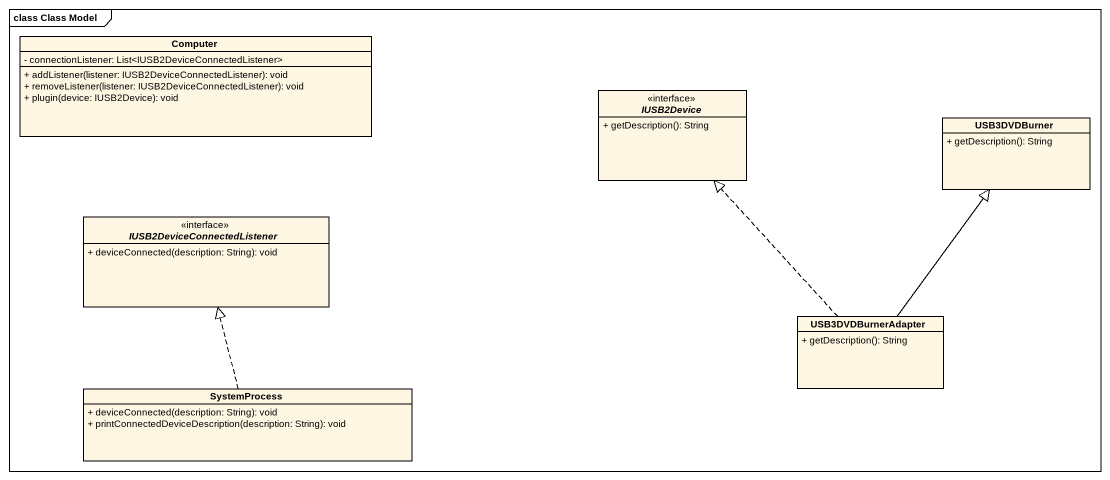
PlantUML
@startuml
mainframe class Class Model
hide circle
hide empty members
skinparam classAttributeIconSize 0
class Computer {
  - connectionListener: List<IUSB2DeviceConnectedListener>
  + addListener(listener: IUSB2DeviceConnectedListener): void
  + removeListener(listener: IUSB2DeviceConnectedListener): void
  + plugin(device: IUSB2Device): void
}
interface IUSB2Device {
  + getDescription(): String
}
class USB3DVDBurner {
  + getDescription(): String
}
interface IUSB2DeviceConnectedListener {
  + deviceConnected(description: String): void
}
class USB3DVDBurnerAdapter {
  + getDescription(): String
}
class SystemProcess {
  + deviceConnected(description: String): void
  + printConnectedDeviceDescription(description: String): void
}
USB3DVDBurnerAdapter .up.|> IUSB2Device
USB3DVDBurnerAdapter -up-|> USB3DVDBurner
SystemProcess .up.|> IUSB2DeviceConnectedListener
@enduml
